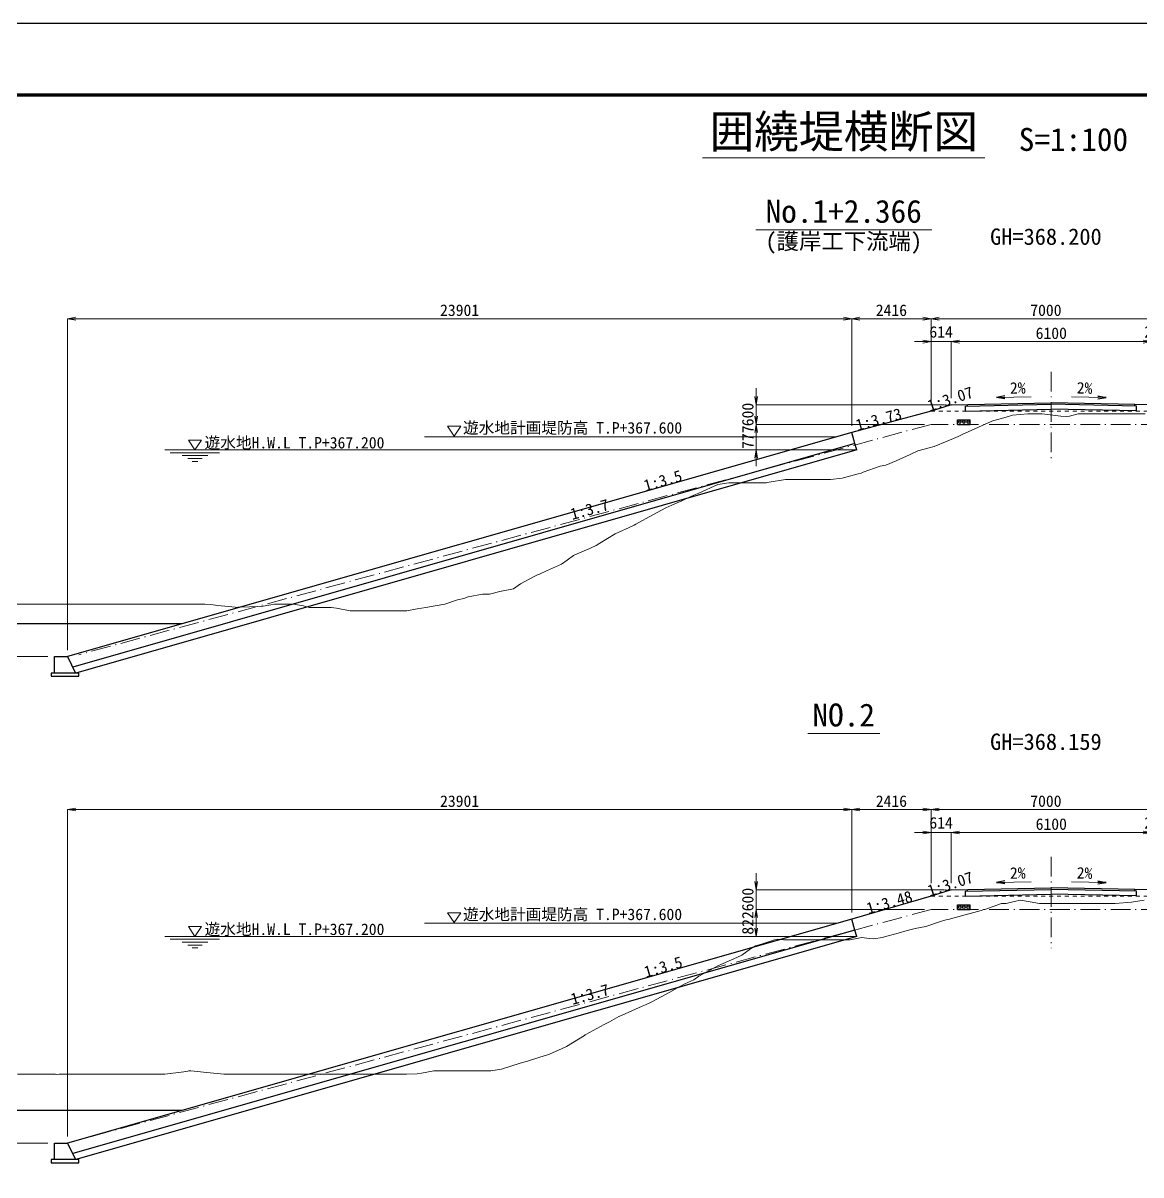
# Model space of a CAD drawing. Header units: millimetres. Extents: x -24095 to 84100, y 0 to 59400.
# Drawn here: x 17041 to 51108, y 24302 to 59400 of the extents above; entities that cross this region are included whole.
import ezdxf
from ezdxf.enums import TextEntityAlignment as Align

# ---------------------------------------------------------------- set-up
doc = ezdxf.new("R2010")
doc.units = ezdxf.units.MM
doc.header["$LTSCALE"] = 100
doc.header["$PDSIZE"] = 300
doc.linetypes.add('SXF_一点短鎖線', pattern=[9.25, 6, -1.5, 0.25, -1.5])
doc.linetypes.add('SXF_跳び破線', pattern=[12, 6, -6])
doc.layers.get('Defpoints').update_dxf_attribs({"color": 153})
for name, color, linetype, lineweight in [('D-BGD', 7, 'Continuous', 13), ('D-BMK', 2, 'SXF_一点短鎖線', 13), ('D-BYP-STR1', 2, 'Continuous', 13), ('D-BYP-STR2', 6, 'Continuous', 25), ('D-BYP-STR3', 3, 'Continuous', 25), ('D-BYP-STR4', 6, 'Continuous', 25), ('D-BYP-STR6', 2, 'SXF_一点短鎖線', 13), ('D-STR-DIM', 7, 'Continuous', 13), ('D-STR-HTXT', 7, 'Continuous', 13), ('D-STR-TXT', 7, 'Continuous', 13), ('D-TTL', 2, 'Continuous', 140), ('D-TTL-LINE', 7, 'Continuous', 13), ('D-TTL-TXT', 7, 'Continuous', 13)]:
    doc.layers.add(name, color=color, linetype=linetype, lineweight=lineweight)
doc.styles.add('MS ゴシック', font='MS Gothic.ttf')
doc.styles.add('ＭＳ ゴシック', font='MS Gothic.ttf')
doc.dimstyles.new('DIM-100-F', dxfattribs={"dimscale": 100, "dimtxt": 3.5, "dimasz": 2.5, "dimexe": 0, "dimexo": 2, "dimgap": 0.8, "dimtad": 1, "dimdec": 0, "dimzin": 0, "dimdsep": 46, "dimtxsty": 'MS ゴシック', "dimblk": 'OPEN', "dimcen": 0.1, "dimaunit": 1, "dimadec": 4, "dimazin": 0, "dimtfac": 1, "dimtdec": 0, "dimtmove": 2, "dimatfit": 3, "dimldrblk": 'OPEN', "dimfxl": 1, "dimtolj": 1, "dimtzin": 0, "dimlwd": -1, "dimlwe": -1, "dimarcsym": 2})

# ---------------------------------------------------------------- blocks, each defined once
blk = doc.blocks.new('_Open')
at = {"color": 0, "linetype": 'ByBlock', "lineweight": -2}
for p, q in [((-1, 0.17), (0, 0)), ((-1, -0.17), (0, 0)), ((0, 0), (-1, 0))]:
    blk.add_line(p, q, dxfattribs=at)
blk = doc.blocks.new('*D51')
at = {"layer": 'D-STR-DIM', "color": 0, "ltscale": 0.2, "transparency": 16777216}
for p, q in [((44711, 47772), (44711, 50392)), ((44961, 50392), (51461, 50392)), ((51711, 47772), (51711, 50392))]:
    blk.add_line(p, q, dxfattribs=at)
at = {"layer": 'Defpoints', "color": 0, "ltscale": 0.2, "transparency": 16777216}
for p in [(51711, 50392), (44711, 47572), (51711, 47572)]:
    blk.add_point(p, dxfattribs=at)
at = {"layer": 'D-STR-DIM', "color": 0, "ltscale": 0.2, "transparency": 16777216, "xscale": 250, "yscale": 250, "zscale": 250, "rotation": 180}
blk.add_blockref('_Open', (44711, 50392), dxfattribs=at)
at = {"layer": 'D-STR-DIM', "color": 0, "ltscale": 0.2, "transparency": 16777216, "xscale": 250, "yscale": 250, "zscale": 250}
blk.add_blockref('_Open', (51711, 50392), dxfattribs=at)
at = {"layer": 'D-STR-DIM', "color": 0, "ltscale": 0.2, "transparency": 16777216, "insert": (48211, 50647), "char_height": 350, "attachment_point": 5, "style": 'MS ゴシック'}
blk.add_mtext('\\A1;7000', dxfattribs=at)
blk = doc.blocks.new('*D34')
at = {"layer": 'D-STR-DIM', "color": 0, "ltscale": 1500, "transparency": 16777216}
for p, q in [((44461, 49692), (44211, 49692)), ((44711, 47772), (44711, 49692)), ((44711, 49692), (45325, 49692)), ((45325, 47972), (45325, 49692)), ((45575, 49692), (45825, 49692))]:
    blk.add_line(p, q, dxfattribs=at)
at = {"layer": 'Defpoints', "color": 0, "ltscale": 1500, "transparency": 16777216}
for p in [(45325, 49692), (45325, 47772), (44711, 47572)]:
    blk.add_point(p, dxfattribs=at)
at = {"layer": 'D-STR-DIM', "color": 0, "ltscale": 1500, "transparency": 16777216, "xscale": 250, "yscale": 250, "zscale": 250}
blk.add_blockref('_Open', (44711, 49692), dxfattribs=at)
at = {"layer": 'D-STR-DIM', "color": 0, "ltscale": 1500, "transparency": 16777216, "xscale": 250, "yscale": 250, "zscale": 250, "rotation": 180}
blk.add_blockref('_Open', (45325, 49692), dxfattribs=at)
at = {"layer": 'D-STR-DIM', "color": 0, "ltscale": 1500, "transparency": 16777216, "insert": (45018, 49987), "char_height": 350, "attachment_point": 5, "style": 'MS ゴシック'}
blk.add_mtext('\\A1;614', dxfattribs=at)
blk = doc.blocks.new('*D35')
at = {"layer": 'D-STR-DIM', "color": 0, "ltscale": 1500, "transparency": 16777216}
for p, q in [((51175, 49692), (50925, 49692)), ((51425, 47972), (51425, 49692)), ((51425, 49692), (51711, 49692)), ((51711, 47772), (51711, 49692)), ((51961, 49692), (52211, 49692))]:
    blk.add_line(p, q, dxfattribs=at)
at = {"layer": 'Defpoints', "color": 0, "ltscale": 1500, "transparency": 16777216}
for p in [(51711, 49692), (51425, 47772), (51711, 47572)]:
    blk.add_point(p, dxfattribs=at)
at = {"layer": 'D-STR-DIM', "color": 0, "ltscale": 1500, "transparency": 16777216, "xscale": 250, "yscale": 250, "zscale": 250}
blk.add_blockref('_Open', (51425, 49692), dxfattribs=at)
at = {"layer": 'D-STR-DIM', "color": 0, "ltscale": 1500, "transparency": 16777216, "xscale": 250, "yscale": 250, "zscale": 250, "rotation": 180}
blk.add_blockref('_Open', (51711, 49692), dxfattribs=at)
at = {"layer": 'D-STR-DIM', "color": 0, "ltscale": 1500, "transparency": 16777216, "insert": (51568, 49987), "char_height": 350, "attachment_point": 5, "style": 'MS ゴシック'}
blk.add_mtext('\\A1;286', dxfattribs=at)
blk = doc.blocks.new('*D36')
at = {"layer": 'D-STR-DIM', "color": 0, "ltscale": 1500, "transparency": 16777216}
for p, q in [((45325, 47972), (45325, 49692)), ((45575, 49692), (51175, 49692)), ((51425, 47972), (51425, 49692))]:
    blk.add_line(p, q, dxfattribs=at)
at = {"layer": 'Defpoints', "color": 0, "ltscale": 1500, "transparency": 16777216}
for p in [(51425, 49692), (45325, 47772), (51425, 47772)]:
    blk.add_point(p, dxfattribs=at)
at = {"layer": 'D-STR-DIM', "color": 0, "ltscale": 1500, "transparency": 16777216, "xscale": 250, "yscale": 250, "zscale": 250, "rotation": 180}
blk.add_blockref('_Open', (45325, 49692), dxfattribs=at)
at = {"layer": 'D-STR-DIM', "color": 0, "ltscale": 1500, "transparency": 16777216, "xscale": 250, "yscale": 250, "zscale": 250}
blk.add_blockref('_Open', (51425, 49692), dxfattribs=at)
at = {"layer": 'D-STR-DIM', "color": 0, "ltscale": 1500, "transparency": 16777216, "insert": (48375, 49947), "char_height": 350, "attachment_point": 5, "style": 'MS ゴシック'}
blk.add_mtext('\\A1;6100', dxfattribs=at)
blk = doc.blocks.new('*D41')
at = {"layer": 'D-STR-DIM', "color": 0, "transparency": 16777216}
for p, q in [((39383, 47422), (39383, 47672)), ((44511, 47172), (39383, 47172)), ((39383, 46395), (39383, 47172)), ((40234, 46395), (39383, 46395)), ((39383, 46145), (39383, 45895))]:
    blk.add_line(p, q, dxfattribs=at)
at = {"layer": 'Defpoints', "color": 0, "transparency": 16777216}
for p in [(39383, 47172), (44711, 47172), (40434, 46395)]:
    blk.add_point(p, dxfattribs=at)
at = {"layer": 'D-STR-DIM', "color": 0, "transparency": 16777216, "xscale": 250, "yscale": 250, "zscale": 250}
for p, rotation in [((39383, 47172), 270), ((39383, 46395), 90)]:
    blk.add_blockref('_Open', p, dxfattribs=dict(at, rotation=rotation))
at = {"layer": 'D-STR-DIM', "color": 0, "transparency": 16777216, "insert": (39128, 46783), "char_height": 350, "attachment_point": 5, "rotation": 90, "style": 'MS ゴシック'}
blk.add_mtext('\\A1;777', dxfattribs=at)
blk = doc.blocks.new('*D43')
at = {"layer": 'D-STR-DIM', "color": 0, "ltscale": 0.01, "transparency": 16777216}
for p, q in [((17795, 41095), (11150, 41095)), ((11150, 40345), (11150, 40845)), ((17795, 40095), (11150, 40095))]:
    blk.add_line(p, q, dxfattribs=at)
at = {"layer": 'Defpoints', "color": 0, "ltscale": 0.01, "transparency": 16777216}
for p in [(11150, 41095), (17995, 41095), (17995, 40095)]:
    blk.add_point(p, dxfattribs=at)
at = {"layer": 'D-STR-DIM', "color": 0, "ltscale": 0.01, "transparency": 16777216, "xscale": 250, "yscale": 250, "zscale": 250}
for p, rotation in [((11150, 41095), 90), ((11150, 40095), 270)]:
    blk.add_blockref('_Open', p, dxfattribs=dict(at, rotation=rotation))
at = {"layer": 'D-STR-DIM', "color": 0, "ltscale": 0.01, "transparency": 16777216, "insert": (10855, 40595), "char_height": 350, "attachment_point": 5, "rotation": 90, "style": 'MS ゴシック'}
blk.add_mtext('\\A1;1000', dxfattribs=at)
blk = doc.blocks.new('*D52')
at = {"layer": 'D-STR-DIM', "color": 0, "ltscale": 0.2, "transparency": 16777216}
for p, q in [((44711, 33193), (44711, 35435)), ((44961, 35435), (51461, 35435)), ((51711, 32993), (51711, 35435))]:
    blk.add_line(p, q, dxfattribs=at)
at = {"layer": 'Defpoints', "color": 0, "ltscale": 0.2, "transparency": 16777216}
for p in [(51711, 35435), (44711, 32993), (51711, 32793)]:
    blk.add_point(p, dxfattribs=at)
at = {"layer": 'D-STR-DIM', "color": 0, "ltscale": 0.2, "transparency": 16777216, "xscale": 250, "yscale": 250, "zscale": 250, "rotation": 180}
blk.add_blockref('_Open', (44711, 35435), dxfattribs=at)
at = {"layer": 'D-STR-DIM', "color": 0, "ltscale": 0.2, "transparency": 16777216, "xscale": 250, "yscale": 250, "zscale": 250}
blk.add_blockref('_Open', (51711, 35435), dxfattribs=at)
at = {"layer": 'D-STR-DIM', "color": 0, "ltscale": 0.2, "transparency": 16777216, "insert": (48211, 35690), "char_height": 350, "attachment_point": 5, "style": 'MS ゴシック'}
blk.add_mtext('\\A1;7000', dxfattribs=at)
blk = doc.blocks.new('*D16')
at = {"layer": 'D-STR-DIM', "color": 0, "ltscale": 1500, "transparency": 16777216}
for p, q in [((44461, 34735), (44211, 34735)), ((44711, 33193), (44711, 34735)), ((44711, 34735), (45325, 34735)), ((45325, 33193), (45325, 34735)), ((45575, 34735), (45825, 34735))]:
    blk.add_line(p, q, dxfattribs=at)
at = {"layer": 'Defpoints', "color": 0, "ltscale": 1500, "transparency": 16777216}
for p in [(45325, 34735), (44711, 32993), (45325, 32993)]:
    blk.add_point(p, dxfattribs=at)
at = {"layer": 'D-STR-DIM', "color": 0, "ltscale": 1500, "transparency": 16777216, "xscale": 250, "yscale": 250, "zscale": 250}
blk.add_blockref('_Open', (44711, 34735), dxfattribs=at)
at = {"layer": 'D-STR-DIM', "color": 0, "ltscale": 1500, "transparency": 16777216, "xscale": 250, "yscale": 250, "zscale": 250, "rotation": 180}
blk.add_blockref('_Open', (45325, 34735), dxfattribs=at)
at = {"layer": 'D-STR-DIM', "color": 0, "ltscale": 1500, "transparency": 16777216, "insert": (45018, 35030), "char_height": 350, "attachment_point": 5, "style": 'MS ゴシック'}
blk.add_mtext('\\A1;614', dxfattribs=at)
blk = doc.blocks.new('*D17')
at = {"layer": 'D-STR-DIM', "color": 0, "ltscale": 1500, "transparency": 16777216}
for p, q in [((51175, 34735), (50925, 34735)), ((51425, 33193), (51425, 34735)), ((51425, 34735), (51711, 34735)), ((51711, 32993), (51711, 34735)), ((51961, 34735), (52211, 34735))]:
    blk.add_line(p, q, dxfattribs=at)
at = {"layer": 'Defpoints', "color": 0, "ltscale": 1500, "transparency": 16777216}
for p in [(51711, 34735), (51425, 32993), (51711, 32793)]:
    blk.add_point(p, dxfattribs=at)
at = {"layer": 'D-STR-DIM', "color": 0, "ltscale": 1500, "transparency": 16777216, "xscale": 250, "yscale": 250, "zscale": 250}
blk.add_blockref('_Open', (51425, 34735), dxfattribs=at)
at = {"layer": 'D-STR-DIM', "color": 0, "ltscale": 1500, "transparency": 16777216, "xscale": 250, "yscale": 250, "zscale": 250, "rotation": 180}
blk.add_blockref('_Open', (51711, 34735), dxfattribs=at)
at = {"layer": 'D-STR-DIM', "color": 0, "ltscale": 1500, "transparency": 16777216, "insert": (51568, 35030), "char_height": 350, "attachment_point": 5, "style": 'MS ゴシック'}
blk.add_mtext('\\A1;286', dxfattribs=at)
blk = doc.blocks.new('*D18')
at = {"layer": 'D-STR-DIM', "color": 0, "ltscale": 1500, "transparency": 16777216}
for p, q in [((45325, 33193), (45325, 34735)), ((45575, 34735), (51175, 34735)), ((51425, 33193), (51425, 34735))]:
    blk.add_line(p, q, dxfattribs=at)
at = {"layer": 'Defpoints', "color": 0, "ltscale": 1500, "transparency": 16777216}
for p in [(51425, 34735), (45325, 32993), (51425, 32993)]:
    blk.add_point(p, dxfattribs=at)
at = {"layer": 'D-STR-DIM', "color": 0, "ltscale": 1500, "transparency": 16777216, "xscale": 250, "yscale": 250, "zscale": 250, "rotation": 180}
blk.add_blockref('_Open', (45325, 34735), dxfattribs=at)
at = {"layer": 'D-STR-DIM', "color": 0, "ltscale": 1500, "transparency": 16777216, "xscale": 250, "yscale": 250, "zscale": 250}
blk.add_blockref('_Open', (51425, 34735), dxfattribs=at)
at = {"layer": 'D-STR-DIM', "color": 0, "ltscale": 1500, "transparency": 16777216, "insert": (48375, 34990), "char_height": 350, "attachment_point": 5, "style": 'MS ゴシック'}
blk.add_mtext('\\A1;6100', dxfattribs=at)
blk = doc.blocks.new('*D23')
at = {"layer": 'D-STR-DIM', "color": 0, "transparency": 16777216}
for p, q in [((44511, 32393), (39383, 32393)), ((39383, 31821), (39383, 32143)), ((40234, 31571), (39383, 31571))]:
    blk.add_line(p, q, dxfattribs=at)
at = {"layer": 'Defpoints', "color": 0, "transparency": 16777216}
for p in [(39383, 32393), (44711, 32393), (40434, 31571)]:
    blk.add_point(p, dxfattribs=at)
at = {"layer": 'D-STR-DIM', "color": 0, "transparency": 16777216, "xscale": 250, "yscale": 250, "zscale": 250}
for p, rotation in [((39383, 32393), 90), ((39383, 31571), 270)]:
    blk.add_blockref('_Open', p, dxfattribs=dict(at, rotation=rotation))
at = {"layer": 'D-STR-DIM', "color": 0, "transparency": 16777216, "insert": (39128, 31982), "char_height": 350, "attachment_point": 5, "rotation": 90, "style": 'MS ゴシック'}
blk.add_mtext('\\A1;822', dxfattribs=at)
blk = doc.blocks.new('*D25')
at = {"layer": 'D-STR-DIM', "color": 0, "ltscale": 0.01, "transparency": 16777216}
for p, q in [((17795, 26271), (11150, 26271)), ((11150, 25521), (11150, 26021)), ((17795, 25271), (11150, 25271))]:
    blk.add_line(p, q, dxfattribs=at)
at = {"layer": 'Defpoints', "color": 0, "ltscale": 0.01, "transparency": 16777216}
for p in [(11150, 26271), (17995, 26271), (17995, 25271)]:
    blk.add_point(p, dxfattribs=at)
at = {"layer": 'D-STR-DIM', "color": 0, "ltscale": 0.01, "transparency": 16777216, "xscale": 250, "yscale": 250, "zscale": 250}
for p, rotation in [((11150, 26271), 90), ((11150, 25271), 270)]:
    blk.add_blockref('_Open', p, dxfattribs=dict(at, rotation=rotation))
at = {"layer": 'D-STR-DIM', "color": 0, "ltscale": 0.01, "transparency": 16777216, "insert": (10855, 25771), "char_height": 350, "attachment_point": 5, "rotation": 90, "style": 'MS ゴシック'}
blk.add_mtext('\\A1;1000', dxfattribs=at)
blk = doc.blocks.new('*D26')
at = {"layer": 'D-STR-DIM', "color": 0, "transparency": 16777216}
for p, q in [((42296, 47124), (42296, 50392)), ((44461, 50392), (42546, 50392)), ((44711, 47772), (44711, 50392))]:
    blk.add_line(p, q, dxfattribs=at)
at = {"layer": 'Defpoints', "color": 0, "transparency": 16777216}
for p in [(42296, 50392), (44711, 47572), (42296, 46924)]:
    blk.add_point(p, dxfattribs=at)
at = {"layer": 'D-STR-DIM', "color": 0, "transparency": 16777216, "xscale": 250, "yscale": 250, "zscale": 250, "rotation": 180}
blk.add_blockref('_Open', (42296, 50392), dxfattribs=at)
at = {"layer": 'D-STR-DIM', "color": 0, "transparency": 16777216, "xscale": 250, "yscale": 250, "zscale": 250}
blk.add_blockref('_Open', (44711, 50392), dxfattribs=at)
at = {"layer": 'D-STR-DIM', "color": 0, "transparency": 16777216, "insert": (43503, 50647), "char_height": 350, "attachment_point": 5, "style": 'MS ゴシック'}
blk.add_mtext('\\A1;2416', dxfattribs=at)
blk = doc.blocks.new('*D27')
at = {"layer": 'D-STR-DIM', "color": 0, "transparency": 16777216}
for p, q in [((18395, 40295), (18395, 50392)), ((42046, 50392), (18645, 50392)), ((42296, 47124), (42296, 50392))]:
    blk.add_line(p, q, dxfattribs=at)
at = {"layer": 'Defpoints', "color": 0, "transparency": 16777216}
for p in [(18395, 50392), (42296, 46924), (18395, 40095)]:
    blk.add_point(p, dxfattribs=at)
at = {"layer": 'D-STR-DIM', "color": 0, "transparency": 16777216, "xscale": 250, "yscale": 250, "zscale": 250, "rotation": 180}
blk.add_blockref('_Open', (18395, 50392), dxfattribs=at)
at = {"layer": 'D-STR-DIM', "color": 0, "transparency": 16777216, "xscale": 250, "yscale": 250, "zscale": 250}
blk.add_blockref('_Open', (42296, 50392), dxfattribs=at)
at = {"layer": 'D-STR-DIM', "color": 0, "transparency": 16777216, "insert": (30345, 50647), "char_height": 350, "attachment_point": 5, "style": 'MS ゴシック'}
blk.add_mtext('\\A1;23901', dxfattribs=at)
blk = doc.blocks.new('*D30')
at = {"layer": 'D-STR-DIM', "color": 0, "transparency": 16777216}
for p, q in [((42296, 32300), (42296, 35435)), ((44461, 35435), (42546, 35435)), ((44711, 33193), (44711, 35435))]:
    blk.add_line(p, q, dxfattribs=at)
at = {"layer": 'Defpoints', "color": 0, "transparency": 16777216}
for p in [(42296, 35435), (44711, 32993), (42296, 32100)]:
    blk.add_point(p, dxfattribs=at)
at = {"layer": 'D-STR-DIM', "color": 0, "transparency": 16777216, "xscale": 250, "yscale": 250, "zscale": 250, "rotation": 180}
blk.add_blockref('_Open', (42296, 35435), dxfattribs=at)
at = {"layer": 'D-STR-DIM', "color": 0, "transparency": 16777216, "xscale": 250, "yscale": 250, "zscale": 250}
blk.add_blockref('_Open', (44711, 35435), dxfattribs=at)
at = {"layer": 'D-STR-DIM', "color": 0, "transparency": 16777216, "insert": (43503, 35690), "char_height": 350, "attachment_point": 5, "style": 'MS ゴシック'}
blk.add_mtext('\\A1;2416', dxfattribs=at)
blk = doc.blocks.new('*D31')
at = {"layer": 'D-STR-DIM', "color": 0, "transparency": 16777216}
for p, q in [((18395, 25471), (18395, 35435)), ((42046, 35435), (18645, 35435)), ((42296, 32300), (42296, 35435))]:
    blk.add_line(p, q, dxfattribs=at)
at = {"layer": 'Defpoints', "color": 0, "transparency": 16777216}
for p in [(18395, 35435), (42296, 32100), (18395, 25271)]:
    blk.add_point(p, dxfattribs=at)
at = {"layer": 'D-STR-DIM', "color": 0, "transparency": 16777216, "xscale": 250, "yscale": 250, "zscale": 250, "rotation": 180}
blk.add_blockref('_Open', (18395, 35435), dxfattribs=at)
at = {"layer": 'D-STR-DIM', "color": 0, "transparency": 16777216, "xscale": 250, "yscale": 250, "zscale": 250}
blk.add_blockref('_Open', (42296, 35435), dxfattribs=at)
at = {"layer": 'D-STR-DIM', "color": 0, "transparency": 16777216, "insert": (30345, 35690), "char_height": 350, "attachment_point": 5, "style": 'MS ゴシック'}
blk.add_mtext('\\A1;23901', dxfattribs=at)
blk = doc.blocks.new('*D48')
at = {"layer": 'D-STR-DIM', "color": 0, "transparency": 16777216}
for p, q in [((39383, 33243), (39383, 33493)), ((45125, 32993), (39383, 32993)), ((39383, 32393), (39383, 32993)), ((44511, 32393), (39383, 32393)), ((39383, 32143), (39383, 31893))]:
    blk.add_line(p, q, dxfattribs=at)
at = {"layer": 'Defpoints', "color": 0, "transparency": 16777216}
for p in [(39383, 32993), (45325, 32993), (44711, 32393)]:
    blk.add_point(p, dxfattribs=at)
at = {"layer": 'D-STR-DIM', "color": 0, "transparency": 16777216, "xscale": 250, "yscale": 250, "zscale": 250}
for p, rotation in [((39383, 32993), 270), ((39383, 32393), 90)]:
    blk.add_blockref('_Open', p, dxfattribs=dict(at, rotation=rotation))
at = {"layer": 'D-STR-DIM', "color": 0, "transparency": 16777216, "insert": (39128, 32693), "char_height": 350, "attachment_point": 5, "rotation": 90, "style": 'MS ゴシック'}
blk.add_mtext('\\A1;600', dxfattribs=at)
blk = doc.blocks.new('*D49')
at = {"layer": 'D-STR-DIM', "color": 0, "transparency": 16777216}
for p, q in [((39383, 48022), (39383, 48272)), ((45125, 47772), (39383, 47772)), ((39383, 47172), (39383, 47772)), ((44511, 47172), (39383, 47172)), ((39383, 46922), (39383, 46672))]:
    blk.add_line(p, q, dxfattribs=at)
at = {"layer": 'Defpoints', "color": 0, "transparency": 16777216}
for p in [(39383, 47772), (45325, 47772), (44711, 47172)]:
    blk.add_point(p, dxfattribs=at)
at = {"layer": 'D-STR-DIM', "color": 0, "transparency": 16777216, "xscale": 250, "yscale": 250, "zscale": 250}
for p, rotation in [((39383, 47772), 270), ((39383, 47172), 90)]:
    blk.add_blockref('_Open', p, dxfattribs=dict(at, rotation=rotation))
at = {"layer": 'D-STR-DIM', "color": 0, "transparency": 16777216, "insert": (39128, 47472), "char_height": 350, "attachment_point": 5, "rotation": 90, "style": 'MS ゴシック'}
blk.add_mtext('\\A1;600', dxfattribs=at)

msp = doc.modelspace()

# ---------------------------------------------------------------- linework, layer by layer
at = {"layer": 'D-BGD', "linetype": 'Continuous', "lineweight": 13}
for points in [[(51232.2, 47494.8), (51028.4, 47494.8), (50673.9, 47494.8), (50662.2, 47494.8), (50655.5, 47494.8), (50630.7, 47494.8), (50078.8, 47494.8), (49929.8, 47494.8), (49502.1, 47494.8), (49197.4, 47494.8), (48925.4, 47420.5), (48831.2, 47411.1), (48667.3, 47417.1), (48098.7, 47494.8), (47771.9, 47494.8), (47732.5, 47494.8), (47664, 47494.8), (47195.2, 47448), (47000.1, 47394.8), (46660.6, 47302.1), (46618.5, 47290.6), (46267.7, 47133.9), (46041.8, 47033.1), (45657.3, 46861.4), (45535.2, 46806.9), (45465.1, 46775.6), (45205.2, 46659.6), (44802.8, 46494.8), (44654, 46454.1), (44311.6, 46360.6), (44070.4, 46252.9), (43650.7, 46065.6), (43338, 45925.9), (43158.2, 45894.8), (42647.4, 45717.6), (42581.5, 45688.2), (42492.4, 45663.9), (42004.8, 45530.7), (41644.1, 45494.8), (41506.9, 45494.8), (41428.1, 45494.8), (41140.7, 45494.8), (40851.3, 45494.8), (40408.3, 45494.8), (40274.6, 45494.8), (39779.6, 45408.9), (39697.9, 45394.8), (39637.5, 45394.8), (39121.2, 45394.8), (38634.2, 45394.8), (38577.2, 45394.8), (38544.5, 45394.8), (38211, 45336.9), (37630.8, 45077.9), (37478.6, 45009.9), (37391, 44970.9), (37112.3, 44846.4), (36814.3, 44713.4), (36627.5, 44630), (36237.6, 44417), (35710.4, 44129.1), (35660.9, 44102.1), (35647.5, 44092.4), (35624.2, 44082.1), (35084.2, 43840.9), (34620.9, 43553.8), (34507.4, 43483.5), (34354.1, 43415), (33930.7, 43226), (33816.4, 43174.9), (33617.6, 43031.9), (33450.2, 42911.4), (32997.7, 42709.4), (32777.3, 42611), (32717.8, 42584.5), (32614.3, 42538.2), (32200.6, 42312.3), (31985.4, 42157.5), (31623.9, 42094.8), (31611, 42092.5), (31252.9, 41994.8), (31047.1, 41994.8), (30607.7, 41918.6), (30470.4, 41867.4), (30284.9, 41830.4), (29893.7, 41694.8), (29604.3, 41644.6), (29317, 41594.8), (29055.7, 41549.5), (28740.3, 41494.8), (28323.2, 41494.8), (27597.7, 41494.8), (27590.8, 41494.8), (27586.8, 41494.8), (27572.1, 41494.8), (27010.1, 41494.8), (26594.4, 41566.8), (26433.4, 41594.8), (26215.7, 41594.8), (25856.7, 41594.8), (25759.7, 41594.8), (25591.1, 41640.8), (25280, 41694.8), (25027.3, 41694.8), (24703.3, 41694.8), (24587.8, 41674.7), (24294.9, 41624), (23584.5, 41597.8), (23562.5, 41594.8), (23549.8, 41596.5), (23503, 41602.9), (22973.1, 41655.7), (22830, 41670), (22581.2, 41694.8), (22396.4, 41694.8), (22097.6, 41694.8), (21819.7, 41694.8), (21577.9, 41694.8), (21365.2, 41694.8), (20790.2, 41694.8), (20666.2, 41694.8), (20574.5, 41694.8), (20266.6, 41694.8), (20089.5, 41694.8), (19571.2, 41694.8), (19534.1, 41694.8), (19525.8, 41694.8), (19433.8, 41694.8), (18679.9, 41694.8), (18359.4, 41694.8), (18077.4, 41694.8), (17782.6, 41694.8), (17703.1, 41694.8), (17564.6, 41694.8), (17205.9, 41694.8), (16721, 41694.8)], [(51202.8, 32671), (50820.2, 32614), (50323.5, 32571), (50296.3, 32571), (50249, 32571), (49747.1, 32571), (49245.7, 32571), (49170, 32571), (48831.4, 32571), (48593.3, 32571), (48242.4, 32571), (48016.6, 32571), (47732.8, 32620.2), (47439.9, 32671), (47239.1, 32636.1), (47000.4, 32571), (46863.2, 32571), (46354.9, 32394.7), (46286.4, 32376), (46235.8, 32362.2), (45901.7, 32271), (45709.7, 32218.5), (45232.4, 32088.2), (45169.3, 32071), (45133, 32061), (44998.6, 32024.3), (44556.3, 31871), (44229.1, 31814.2), (43979.6, 31746.1), (43704.4, 31671), (43402.8, 31588.6), (43225.8, 31540.3), (42972, 31496.3), (42826.1, 31510.8), (42605.8, 31532.8), (42249.4, 31471), (42239.6, 31471), (41672.7, 31471), (41507.2, 31471), (41219.2, 31471), (41096, 31471), (40929.4, 31471), (40519.3, 31471), (40408.5, 31471), (40215.9, 31471), (40042.3, 31488.3), (39942.5, 31471), (39573, 31342.8), (39365.8, 31286.2), (39212.6, 31191.2), (38943.7, 30997.8), (38789.1, 30928.7), (38216.6, 30673.2), (38212.4, 30671.3), (38211.3, 30670.8), (38209.3, 30669.9), (37635.7, 30356.6), (37478.8, 30243.8), (37206, 30121.9), (37059, 30041.7), (36746.4, 29871), (36482.2, 29726.7), (36202.6, 29574), (36014, 29489.8), (35905.5, 29441.3), (35503.9, 29262), (35281.5, 29162.8), (35199.3, 29126.1), (34915.3, 28971), (34752.1, 28881.8), (34196, 28578.1), (34175.4, 28566.8), (34147.5, 28551.6), (33598.7, 28211.4), (33450.5, 28145.3), (33192.7, 28030.2), (33084.3, 27981.8), (33021.9, 27962.4), (32791.1, 27890.9), (32445.2, 27783.7), (32388.1, 27761.1), (32189.4, 27704.4), (31619.4, 27527.8), (31291.8, 27471), (31253.2, 27471), (31186.1, 27471), (30715.1, 27471), (30520.8, 27471), (30182.8, 27471), (30154.6, 27471), (30138.4, 27471), (30078.3, 27471), (29561.6, 27471), (29179.5, 27404.7), (29055.9, 27383.3), (28721.9, 27371), (28323.5, 27371), (28176.1, 27371), (27831.5, 27371), (27591.1, 27371), (27254.8, 27371), (27172.8, 27371), (26858.6, 27371), (26678.1, 27371), (26492.4, 27371), (26169.5, 27371), (26126.2, 27371), (26101.3, 27371), (26009.1, 27371), (25524.6, 27371), (25393.8, 27371), (25166.2, 27371), (25027.6, 27371), (24947.9, 27371), (24652.8, 27371), (24371.2, 27371), (24295.2, 27371), (24162.9, 27371), (23794.5, 27371), (23562.7, 27371), (23217.7, 27371), (23159.6, 27371), (22641, 27422.6), (22156.3, 27471), (22097.9, 27471), (22064.3, 27466.4), (21940, 27449.4), (21365.5, 27371), (21153, 27371), (20999.2, 27371), (20910.9, 27371), (20583.6, 27371), (20334.2, 27371), (20266.8, 27371), (20149.7, 27371), (19757.4, 27371), (19534.4, 27371), (19180.7, 27371), (19168.2, 27371), (19146.3, 27371), (18604, 27371), (18143, 27371), (18069.5, 27363.6), (18027.3, 27371), (17870.8, 27371), (17450.6, 27371), (17139.7, 27371), (16873.9, 27371)]]:
    msp.add_lwpolyline(points, dxfattribs=at)
at = {"layer": 'D-BMK', "linetype": 'SXF_一点短鎖線'}
for p, q in [((48374.8, 48772.1), (48374.8, 45995.1)), ((48374.8, 33993.1), (48374.8, 31216))]:
    msp.add_line(p, q, dxfattribs=at)
at = {"layer": 'D-BYP-STR1', "linetype": 'Continuous', "lineweight": 25}
for p, q in [((45761.1, 47729.2), (48374.8, 47783.1)), ((45824.8, 47730.5), (45824.8, 47782.1)), ((50974.7, 47731.1), (48374.8, 47783.1)), ((50924.7, 47732.1), (50924.8, 47782.1)), ((45761.1, 47579.2), (45761.1, 47729.2)), ((45761.1, 47579.2), (48374.8, 47633.1)), ((50974.7, 47581.1), (48374.8, 47633.1)), ((50974.7, 47581.1), (50974.7, 47731.1)), ((45761.1, 32950.2), (48374.8, 33004.1)), ((45824.8, 32951.5), (45824.8, 33003.1)), ((50974.7, 32952.1), (48374.8, 33004.1)), ((50924.7, 32953.1), (50924.8, 33003.1)), ((45761.1, 32800.2), (45761.1, 32950.2)), ((45761.1, 32800.2), (48374.8, 32854.1)), ((50974.7, 32802.1), (48374.8, 32854.1)), ((50974.7, 32802.1), (50974.7, 32952.1))]:
    msp.add_line(p, q, dxfattribs=at)
at = {"layer": 'D-BYP-STR1', "linetype": 'SXF_跳び破線', "ltscale": 0.2}
for p, q in [((44711.1, 47572.1), (51711.1, 47572.1)), ((44711.1, 32793.1), (51711.1, 32793.1))]:
    msp.add_line(p, q, dxfattribs=at)
at = {"layer": 'D-BYP-STR2', "linetype": 'Continuous'}
for p, q in [((45324.8, 47772.1), (44711.2, 47572.1)), ((45324.8, 47772.1), (48374.8, 47833.1)), ((51424.8, 47772.1), (48374.8, 47833.1)), ((44711.1, 47572.1), (42295.5, 46923.7)), ((45324.8, 32993.1), (44711.2, 32793.1)), ((45324.8, 32993.1), (48374.8, 33054.1)), ((51424.8, 32993.1), (48374.8, 33054.1)), ((44711.1, 32793.1), (42295.5, 32099.9))]:
    msp.add_line(p, q, dxfattribs=at)
at = {"layer": 'D-BYP-STR2'}
for p, q in [((21894.6, 41094.9), (2050, 41094.9)), ((21894.6, 26271.1), (2050, 26271.1))]:
    msp.add_line(p, q, dxfattribs=at)
at = {"layer": 'D-BYP-STR3', "ltscale": 0.2}
for p, q in [((42295.5, 46923.7), (18394.6, 40094.9)), ((42391.7, 46587.2), (42295.5, 46923.7)), ((42391.7, 46587.2), (18553.8, 39776.4)), ((42295.5, 32099.9), (18394.6, 25271.1)), ((42391.7, 31763.4), (42295.5, 32099.9)), ((42391.7, 31763.4), (18553.8, 24952.6))]:
    msp.add_line(p, q, dxfattribs=at)
for points in [[(17994.6, 39594.9), (17994.6, 40094.9), (18394.6, 40094.9), (18644.6, 39594.9)], [(17994.6, 24771.1), (17994.6, 25271.1), (18394.6, 25271.1), (18644.6, 24771.1)]]:
    msp.add_lwpolyline(points, close=True, dxfattribs=at)
at = {"layer": 'D-BYP-STR4', "ltscale": 0.2}
for p, q in [((45515.6, 47312.1), (45906.6, 47312.1)), ((45515.6, 47172.1), (45515.6, 47312.1)), ((45515.6, 47172.1), (45906.6, 47172.1)), ((45906.6, 47172.1), (45906.6, 47312.1)), ((45515.6, 32533.1), (45906.6, 32533.1)), ((45515.6, 32393.1), (45515.6, 32533.1)), ((45515.6, 32393.1), (45906.6, 32393.1)), ((45906.6, 32393.1), (45906.6, 32533.1))]:
    msp.add_line(p, q, dxfattribs=at)
for centre in [(45584.7, 47242.1), (45711.1, 47242.1), (45841.6, 47242.1), (45584.7, 32463.1), (45711.1, 32463.1), (45841.6, 32463.1)]:
    msp.add_circle(centre, 40, dxfattribs=at)
at = {"layer": 'D-BYP-STR6', "linetype": 'Continuous', "lineweight": 25}
for p, q in [((42446.6, 46394.9), (18646.6, 39594.9)), ((42446.6, 46394.9), (42391.7, 46587.2)), ((42446.6, 31571.1), (42391.7, 31763.4)), ((42446.6, 31571.1), (18646.6, 24771.1))]:
    msp.add_line(p, q, dxfattribs=at)
at = {"layer": 'D-BYP-STR6', "linetype": 'SXF_一点短鎖線'}
for points in [[(62833.6, 41610.9), (51711.1, 47172.1), (44711.1, 47172.1), (18740.8, 40153.1)], [(62833.6, 26831.8), (51711.1, 32393.1), (44711.1, 32393.1), (18740.8, 25374.1)]]:
    msp.add_lwpolyline(points, dxfattribs=at)
at = {"layer": 'D-BYP-STR6', "linetype": 'Continuous', "lineweight": 25}
for points in [[(17994.6, 39594.9), (17894.6, 39594.9), (17894.6, 39494.9), (18744.6, 39494.9), (18744.6, 39594.9), (18644.6, 39594.9)], [(17994.6, 24771.1), (17894.6, 24771.1), (17894.6, 24671.1), (18744.6, 24671.1), (18744.6, 24771.1), (18644.6, 24771.1)]]:
    msp.add_lwpolyline(points, dxfattribs=at)
at = {"layer": 'D-STR-HTXT', "linetype": 'Continuous'}
for p, q in [((30380.4, 47116.7), (29980.4, 47116.7)), ((30180.4, 46816.7), (29980.4, 47116.7)), ((30180.4, 46816.7), (30380.4, 47116.7)), ((29277.5, 46794.9), (41844.6, 46794.9)), ((30380.4, 32292.9), (29980.4, 32292.9)), ((30180.4, 31992.9), (29980.4, 32292.9)), ((30180.4, 31992.9), (30380.4, 32292.9)), ((29277.5, 31971.1), (41844.6, 31971.1))]:
    msp.add_line(p, q, dxfattribs=at)
at = {"layer": 'D-STR-HTXT'}
for p, q in [((22478.4, 46694.9), (22078.4, 46694.9)), ((22278.4, 46394.9), (22078.4, 46694.9)), ((22278.4, 46394.9), (22478.4, 46694.9)), ((21357.7, 46394.9), (42446.6, 46394.9)), ((23028.4, 46306.9), (21528.4, 46306.9)), ((22668.4, 46218.9), (21888.4, 46218.9)), ((22498.4, 46130.9), (22058.4, 46130.9)), ((22366.4, 46042.9), (22190.4, 46042.9)), ((22478.4, 31871.1), (22078.4, 31871.1)), ((22278.4, 31571.1), (22078.4, 31871.1)), ((22278.4, 31571.1), (22478.4, 31871.1)), ((21357.7, 31571.1), (42446.6, 31571.1)), ((23028.4, 31483.1), (21528.4, 31483.1)), ((22668.4, 31395.1), (21888.4, 31395.1)), ((22498.4, 31307.1), (22058.4, 31307.1)), ((22366.4, 31219.1), (22190.4, 31219.1))]:
    msp.add_line(p, q, dxfattribs=at)
at = {"layer": 'D-TTL'}
msp.add_lwpolyline([(2050, 57200), (2050, 2200), (82050, 2200), (82050, 57200)], close=True, dxfattribs=at)
at = {"layer": 'D-TTL-LINE'}
for p, q in [((37750, 55294.1), (46350, 55294.1)), ((39367.9, 53103.3), (44732.1, 53103.3)), ((40952.2, 37756.9), (43147.8, 37756.9))]:
    msp.add_line(p, q, dxfattribs=at)
at = {"layer": 'Defpoints', "color": 1}
msp.add_lwpolyline([(84100, 0), (0, 0), (0, 59400), (84100, 59400)], close=True, dxfattribs=at)

# ---------------------------------------------------------------- texts
at = {"layer": 'D-STR-TXT', "style": 'ＭＳ ゴシック'}
for s, rotation, p in [('2%%%', 1.14576, (47358.9, 48003.8)), ('2%%%', 358.85424, (49383.6, 48003.9)), ('1:3.7', 15.124, (34377.9, 44313.3)), ('2%%%', 1.14576, (47358.9, 33224.7)), ('2%%%', 358.85424, (49383.6, 33224.9)), ('1:3.7', 15.124, (34388.2, 29537.1))]:
    msp.add_text(s, height=350, rotation=rotation, dxfattribs=at).set_placement(p, align=Align.BOTTOM_CENTER)
for s, rotation, p in [('1:3.07', 18.05222, (44671.9, 47561.9)), ('1:3.73', 15.02492, (42471.1, 46970.9)), ('1:3.5', 15.9454, (36013.3, 45128.8)), ('1:3.07', 18.05222, (44671.9, 32782.9)), ('1:3.48', 16.01088, (42801.8, 32245.2)), ('1:3.5', 15.9454, (36024.3, 30311.1))]:
    msp.add_text(s, height=350, rotation=rotation, dxfattribs=at).set_placement(p)
at = {"layer": 'D-STR-TXT', "ltscale": 0.01, "style": 'ＭＳ ゴシック'}
for s, p in [('遊水地計画堤防高 T.P+367.600', (30449, 46891.8)), ('遊水地H.W.L T.P+367.200', (22573.8, 46438)), ('遊水地計画堤防高 T.P+367.600', (30449, 32068)), ('遊水地H.W.L T.P+367.200', (22573.8, 31614.2))]:
    msp.add_text(s, height=350, dxfattribs=at).set_placement(p)
at = {"layer": 'D-TTL-TXT', "style": 'MS ゴシック'}
for s, height, p in [('囲繞堤横断図', 1000, (42050, 55294.1)), ('S=1:100', 700, (49050, 55294.1)), ('No.1+2.366', 700, (42050, 53103.3)), ('NO.2', 700, (42050, 37756.9))]:
    msp.add_text(s, height=height, dxfattribs=at).set_placement(p, align=Align.BOTTOM_CENTER)
msp.add_text('(護岸工下流端)', height=500, dxfattribs=at).set_placement((42050, 53003.3), align=Align.TOP_CENTER)
at = {"layer": 'Defpoints', "style": 'ＭＳ ゴシック'}
for s, p in [('GH=368.200', (48211.1, 52492.3)), ('GH=368.159', (48211.1, 37102.4))]:
    msp.add_text(s, height=500, dxfattribs=at).set_placement(p, align=Align.BOTTOM_CENTER)

# ---------------------------------------------------------------- dimensions: what is measured, and where the dimension line sits
at = {"layer": 'D-STR-DIM'}
for base, p1, p2, picture, middle in [((18394.6, 50392.1), (42295.5, 46923.7), (18394.6, 40094.9), '*D27', (30345.1, 50647.1)), ((42295.5, 50392.1), (44711.1, 47572.1), (42295.5, 46923.7), '*D26', (43503.3, 50647.1)), ((18394.6, 35434.8), (42295.5, 32099.9), (18394.6, 25271.1), '*D31', (30345.1, 35689.8)), ((42295.5, 35434.8), (44711.1, 32993.1), (42295.5, 32099.9), '*D30', (43503.3, 35689.8))]:
    dim = msp.add_linear_dim(base=base, p1=p1, p2=p2, dimstyle='DIM-100-F', dxfattribs=at)
    dim.commit()
    dim.dimension.update_dxf_attribs({"geometry": picture, "text_midpoint": middle})
at = {"layer": 'D-STR-DIM', "ltscale": 0.2}
for base, p1, p2, picture, middle in [((51711.1, 50392.1), (44711.1, 47572.1), (51711.1, 47572.1), '*D51', (48211.1, 50647.1)), ((51711.1, 35434.8), (44711.1, 32993.1), (51711.1, 32793.1), '*D52', (48211.1, 35689.8))]:
    dim = msp.add_linear_dim(base=base, p1=p1, p2=p2, dimstyle='DIM-100-F', dxfattribs=at)
    dim.commit()
    dim.dimension.update_dxf_attribs({"geometry": picture, "text_midpoint": middle})
at = {"layer": 'D-STR-DIM', "ltscale": 1500}
for base, p1, p2, picture, middle in [((45324.8, 49692.1), (44711.1, 47572.1), (45324.8, 47772.1), '*D34', (45018, 49987.1)), ((51711.1, 49692.1), (51424.8, 47772.1), (51711.1, 47572.1), '*D35', (51568, 49987.1)), ((51424.8, 49692.1), (45324.8, 47772.1), (51424.8, 47772.1), '*D36', (48374.8, 49947.1)), ((45324.8, 34734.8), (44711.1, 32993.1), (45324.8, 32993.1), '*D16', (45018, 35029.8)), ((51424.8, 34734.8), (45324.8, 32993.1), (51424.8, 32993.1), '*D18', (48374.8, 34989.8)), ((51711.1, 34734.8), (51424.8, 32993.1), (51711.1, 32793.1), '*D17', (51568, 35029.8))]:
    dim = msp.add_linear_dim(base=base, p1=p1, p2=p2, dimstyle='DIM-100-F', dxfattribs=at)
    dim.commit()
    dim.dimension.update_dxf_attribs({"geometry": picture, "text_midpoint": middle})
at = {"layer": 'D-STR-DIM'}
for base, p1, p2, picture, middle in [((39383.3, 47772.1), (44711.2, 47172.1), (45324.8, 47772.1), '*D49', (39128.3, 47472.1)), ((39383.3, 47172.1), (40434.1, 46394.9), (44711.2, 47172.1), '*D41', (39128.3, 46783.5)), ((39383.3, 32993.1), (44711.1, 32393.1), (45324.7, 32993.1), '*D48', (39128.3, 32693.1)), ((39383.3, 32393.1), (40434.1, 31571.1), (44711.2, 32393.1), '*D23', (39128.3, 31982.1))]:
    dim = msp.add_linear_dim(base=base, p1=p1, p2=p2, angle=90, dimstyle='DIM-100-F', override={"dimtix": 1}, dxfattribs=at)
    dim.commit()
    dim.dimension.update_dxf_attribs({"geometry": picture, "text_midpoint": middle})
at = {"layer": 'D-STR-DIM', "ltscale": 0.01}
for base, p1, p2, picture, middle in [((11149.8, 41094.9), (17994.6, 40094.9), (17994.6, 41094.9), '*D43', (10854.8, 40594.9)), ((11149.8, 26271.1), (17994.6, 25271.1), (17994.6, 26271.1), '*D25', (10854.8, 25771.1))]:
    dim = msp.add_linear_dim(base=base, p1=p1, p2=p2, angle=90, dimstyle='DIM-100-F', dxfattribs=at)
    dim.commit()
    dim.dimension.update_dxf_attribs({"geometry": picture, "text_midpoint": middle})

# ---------------------------------------------------------------- leaders
at = {"layer": 'D-STR-HTXT', "ltscale": 1500}
for points in [[(46705.9, 47990.7), (47758.7, 48011.8)], [(50043.6, 47990.7), (48990.8, 48011.8)], [(46705.9, 33211.7), (47758.7, 33232.7)], [(50043.6, 33211.7), (48990.8, 33232.7)]]:
    msp.add_leader(points, dimstyle='DIM-100-F', override={"dimgap": 0.8, "dimtad": 0}, dxfattribs=at)

doc.saveas('drawing.dxf')
